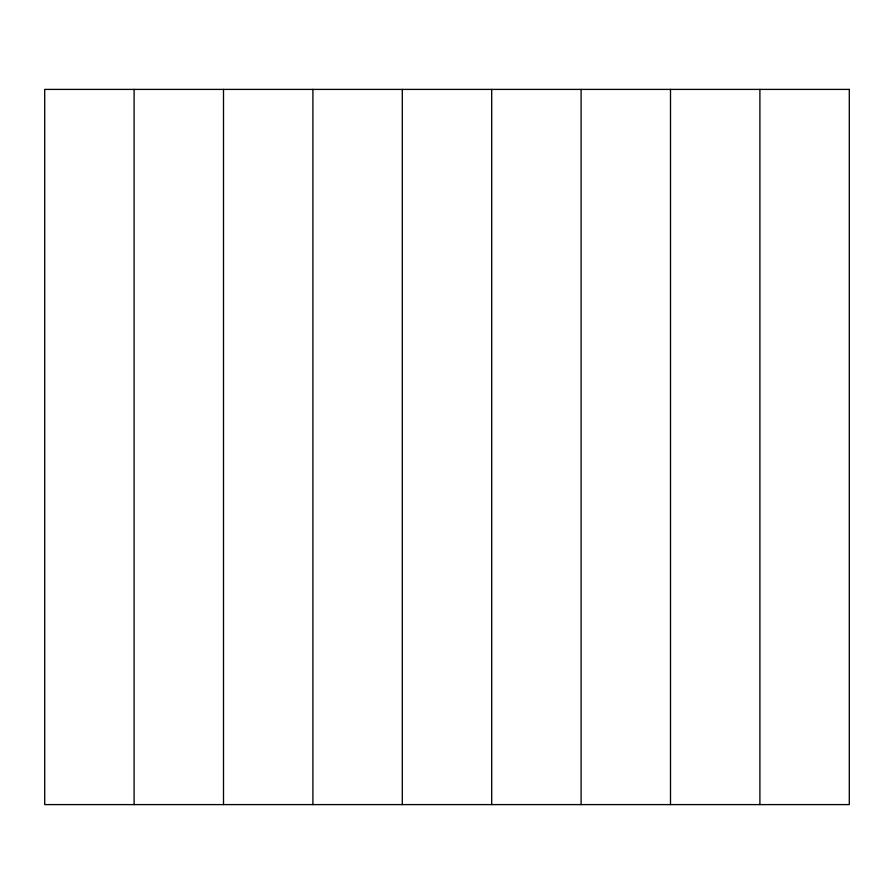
<?xml version="1.0" encoding="UTF-8"?>
<svg xmlns="http://www.w3.org/2000/svg" width="894" height="894" viewBox="0 0 894 894"><rect width="100%" height="100%" fill="white"/><g stroke="black" fill="none" stroke-linecap="round" stroke-linejoin="round"><path stroke-width="1.34" d="M759.9 89.4L759.9 804.6M670.5 89.4L670.5 804.6M581.1 89.4L581.1 804.6M491.7 89.4L491.7 804.6M402.3 89.4L402.3 804.6M312.9 89.4L312.9 804.6M223.5 89.4L223.5 804.6M134.1 89.4L134.1 804.6M849.3 89.4L44.7 89.4L44.7 804.6L849.3 804.6L849.3 89.4"/></g></svg>
